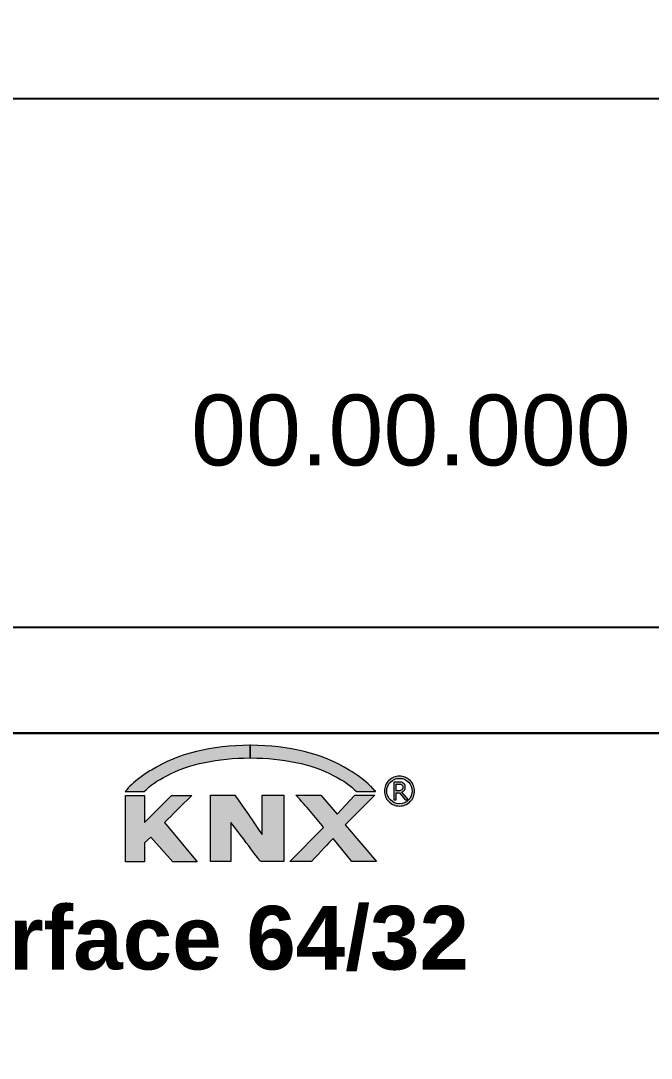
# Model space of a CAD drawing. Header units: millimetres. Extents: x -174 to 283928, y 1291 to 21053.
# Drawn here: x 9634.15 to 9656.43, y 20552.25 to 20588.92 of the extents above; entities that cross this region are included whole.
import ezdxf
from ezdxf.enums import TextEntityAlignment as Align

# ---------------------------------------------------------------- set-up
doc = ezdxf.new("R2010")
doc.units = ezdxf.units.MM
doc.styles.add('Arial Rounded', font='')
doc.styles.get("Standard").update_dxf_attribs({"font": 'arial.ttf'})
doc.styles.get('Arial Rounded').set_extended_font_data('Arial Rounded MT Bold')

# ---------------------------------------------------------------- blocks, each defined once
blk = doc.blocks.new('*U215')
at = {"ltscale": 2}
blk.add_lwpolyline([(0, 20), (0, -20), (840, -20), (840, 20), (0, 20)], dxfattribs=at)
blk = doc.blocks.new('ZDI-DLI_SERIGRAFIA')
h = blk.add_hatch(color=256)
h.dxf.hatch_style = 2
edge = h.paths.add_edge_path()
edge.add_spline(control_points=[(35.177, 21.69), (35.177, 21.69), (35.177, 22.137), (35.177, 22.137), (35.177, 22.137), (35.163, 22.137), (35.163, 22.137), (33.802, 22.137), (32.64, 21.845), (31.682, 21.264), (31.531, 21.176), (31.395, 21.082), (31.269, 20.984), (31.068, 20.834), (30.896, 20.673), (30.755, 20.504), (30.755, 20.504), (31.429, 20.504), (31.429, 20.504), (31.627, 20.707), (31.892, 20.894), (32.228, 21.063), (33.035, 21.482), (34.016, 21.69), (35.166, 21.69), (35.166, 21.69), (35.177, 21.69), (35.177, 21.69)], knot_values=[0, 0, 0, 0, 1, 1, 1, 2, 2, 2, 3, 3, 3, 4, 4, 4, 5, 5, 5, 6, 6, 6, 7, 7, 7, 8, 8, 8, 9, 9, 9, 9], degree=3, periodic=0)
h = blk.add_hatch(color=256)
h.dxf.hatch_style = 2
edge = h.paths.add_edge_path()
edge.add_spline(control_points=[(38.926, 20.504), (38.926, 20.504), (39.602, 20.504), (39.602, 20.504), (39.602, 20.504), (39.595, 20.511), (39.595, 20.511), (39.595, 20.511), (39.555, 20.554), (39.555, 20.554), (39.555, 20.554), (39.442, 20.676), (39.442, 20.676), (39.442, 20.676), (39.423, 20.695), (39.423, 20.695), (39.217, 20.898), (38.967, 21.087), (38.67, 21.264), (37.711, 21.845), (36.552, 22.137), (35.191, 22.137), (35.191, 22.137), (35.177, 22.137), (35.177, 22.137), (35.177, 22.137), (35.177, 21.69), (35.177, 21.69), (35.177, 21.69), (35.189, 21.69), (35.189, 21.69), (36.339, 21.69), (37.319, 21.482), (38.129, 21.063), (38.462, 20.894), (38.728, 20.707), (38.926, 20.504)], knot_values=[0, 0, 0, 0, 1, 1, 1, 2, 2, 2, 3, 3, 3, 4, 4, 4, 5, 5, 5, 6, 6, 6, 7, 7, 7, 8, 8, 8, 9, 9, 9, 10, 10, 10, 11, 11, 11, 12, 12, 12, 12], degree=3, periodic=0)
h = blk.add_hatch(color=256)
h.dxf.hatch_style = 2
edge = h.paths.add_edge_path()
edge.add_spline(control_points=[(40.446, 19.99), (40.301, 19.99), (40.179, 20.041), (40.073, 20.146), (39.969, 20.246), (39.916, 20.368), (39.916, 20.518), (39.916, 20.665), (39.969, 20.793), (40.073, 20.897), (40.18, 20.998), (40.305, 21.049), (40.446, 21.049), (40.592, 21.049), (40.716, 20.999), (40.823, 20.898), (40.925, 20.79), (40.975, 20.663), (40.975, 20.518), (40.975, 20.372), (40.925, 20.247), (40.824, 20.146), (40.718, 20.041), (40.595, 19.99), (40.446, 19.99), (40.446, 19.99), (40.446, 19.99), (40.446, 19.99)], knot_values=[0, 0, 0, 0, 1, 1, 1, 2, 2, 2, 3, 3, 3, 4, 4, 4, 5, 5, 5, 6, 6, 6, 7, 7, 7, 8, 8, 8, 9, 9, 9, 9], degree=3, periodic=0)
edge = h.paths.add_edge_path()
edge.add_spline(control_points=[(40.446, 20.968), (40.325, 20.968), (40.221, 20.926), (40.13, 20.839), (40.042, 20.751), (39.996, 20.644), (39.996, 20.518), (39.996, 20.392), (40.041, 20.289), (40.13, 20.204), (40.22, 20.114), (40.323, 20.07), (40.446, 20.07), (40.574, 20.07), (40.676, 20.113), (40.767, 20.204), (40.853, 20.289), (40.895, 20.393), (40.895, 20.518), (40.895, 20.642), (40.852, 20.75), (40.767, 20.84), (40.676, 20.926), (40.57, 20.968), (40.446, 20.968), (40.446, 20.968), (40.446, 20.968), (40.446, 20.968)], knot_values=[0, 0, 0, 0, 1, 1, 1, 2, 2, 2, 3, 3, 3, 4, 4, 4, 5, 5, 5, 6, 6, 6, 7, 7, 7, 8, 8, 8, 9, 9, 9, 9], degree=3, periodic=0)
h = blk.add_hatch(color=256)
h.dxf.hatch_style = 2
edge = h.paths.add_edge_path()
edge.add_spline(control_points=[(40.76, 20.212), (40.76, 20.212), (40.651, 20.212), (40.651, 20.212), (40.651, 20.212), (40.442, 20.461), (40.442, 20.461), (40.442, 20.461), (40.325, 20.461), (40.325, 20.461), (40.325, 20.461), (40.325, 20.212), (40.325, 20.212), (40.325, 20.212), (40.242, 20.212), (40.242, 20.212), (40.242, 20.212), (40.242, 20.837), (40.242, 20.837), (40.242, 20.837), (40.417, 20.837), (40.417, 20.837), (40.455, 20.837), (40.486, 20.835), (40.512, 20.83), (40.537, 20.825), (40.559, 20.816), (40.58, 20.804), (40.602, 20.789), (40.62, 20.771), (40.632, 20.75), (40.645, 20.728), (40.652, 20.7), (40.652, 20.667), (40.652, 20.622), (40.64, 20.584), (40.618, 20.554), (40.595, 20.524), (40.564, 20.501), (40.524, 20.485), (40.524, 20.485), (40.76, 20.212), (40.76, 20.212)], knot_values=[0, 0, 0, 0, 1, 1, 1, 2, 2, 2, 3, 3, 3, 4, 4, 4, 5, 5, 5, 6, 6, 6, 7, 7, 7, 8, 8, 8, 9, 9, 9, 10, 10, 10, 11, 11, 11, 12, 12, 12, 13, 13, 13, 14, 14, 14, 14], degree=3, periodic=0)
edge = h.paths.add_edge_path()
edge.add_spline(control_points=[(40.565, 20.661), (40.565, 20.679), (40.561, 20.696), (40.555, 20.709), (40.549, 20.723), (40.539, 20.734), (40.524, 20.744), (40.512, 20.752), (40.498, 20.758), (40.481, 20.761), (40.465, 20.764), (40.445, 20.766), (40.423, 20.766), (40.423, 20.766), (40.325, 20.766), (40.325, 20.766), (40.325, 20.766), (40.325, 20.53), (40.325, 20.53), (40.325, 20.53), (40.409, 20.53), (40.409, 20.53), (40.435, 20.53), (40.458, 20.532), (40.478, 20.537), (40.498, 20.541), (40.515, 20.55), (40.528, 20.563), (40.54, 20.574), (40.55, 20.588), (40.555, 20.603), (40.562, 20.618), (40.565, 20.637), (40.565, 20.661)], knot_values=[0, 0, 0, 0, 1, 1, 1, 2, 2, 2, 3, 3, 3, 4, 4, 4, 5, 5, 5, 6, 6, 6, 7, 7, 7, 8, 8, 8, 9, 9, 9, 10, 10, 10, 11, 11, 11, 11], degree=3, periodic=0)
h = blk.add_hatch(color=256)
h.dxf.hatch_style = 2
edge = h.paths.add_edge_path()
edge.add_spline(control_points=[(33.107, 20.365), (33.107, 20.365), (32.39, 20.365), (32.39, 20.365), (31.787, 19.753), (31.467, 19.435), (31.434, 19.408), (31.434, 19.408), (31.434, 20.365), (31.434, 20.365), (31.434, 20.365), (30.764, 20.365), (30.764, 20.365), (30.764, 20.365), (30.764, 18.02), (30.764, 18.02), (30.764, 18.02), (31.434, 18.02), (31.434, 18.02), (31.434, 18.02), (31.434, 18.689), (31.434, 18.689), (31.434, 18.689), (31.661, 18.892), (31.661, 18.892), (31.661, 18.892), (32.438, 18.02), (32.438, 18.02), (32.438, 18.02), (33.298, 18.02), (33.298, 18.02), (33.298, 18.02), (32.151, 19.408), (32.151, 19.408), (32.426, 19.689), (32.736, 19.999), (33.086, 20.343), (33.086, 20.343), (33.107, 20.365), (33.107, 20.365)], knot_values=[0, 0, 0, 0, 1, 1, 1, 2, 2, 2, 3, 3, 3, 4, 4, 4, 5, 5, 5, 6, 6, 6, 7, 7, 7, 8, 8, 8, 9, 9, 9, 10, 10, 10, 11, 11, 11, 12, 12, 12, 13, 13, 13, 13], degree=3, periodic=0)
h = blk.add_hatch(color=256)
h.dxf.hatch_style = 2
edge = h.paths.add_edge_path()
edge.add_spline(control_points=[(34.491, 19.414), (35.177, 18.505), (35.528, 18.041), (35.543, 18.027), (35.543, 18.027), (36.356, 18.027), (36.356, 18.027), (36.356, 18.027), (36.356, 20.37), (36.356, 20.37), (36.356, 20.37), (35.593, 20.37), (35.593, 20.37), (35.593, 20.37), (35.59, 18.983), (35.59, 18.983), (35.189, 19.578), (34.869, 20.04), (34.634, 20.37), (34.634, 20.37), (33.774, 20.37), (33.774, 20.37), (33.774, 20.37), (33.774, 18.027), (33.774, 18.027), (33.774, 18.027), (34.491, 18.027), (34.491, 18.027), (34.491, 18.027), (34.491, 19.414), (34.491, 19.414)], knot_values=[0, 0, 0, 0, 1, 1, 1, 2, 2, 2, 3, 3, 3, 4, 4, 4, 5, 5, 5, 6, 6, 6, 7, 7, 7, 8, 8, 8, 9, 9, 9, 10, 10, 10, 10], degree=3, periodic=0)
h = blk.add_hatch(color=256)
h.dxf.hatch_style = 2
edge = h.paths.add_edge_path()
edge.add_spline(control_points=[(39.581, 20.375), (39.581, 20.375), (38.864, 20.372), (38.864, 20.372), (38.864, 20.372), (38.242, 19.705), (38.242, 19.705), (38.242, 19.705), (37.669, 20.375), (37.669, 20.375), (37.669, 20.375), (36.786, 20.375), (36.786, 20.375), (37.15, 19.985), (37.478, 19.602), (37.764, 19.227), (37.764, 19.227), (36.569, 18.032), (36.569, 18.032), (36.569, 18.032), (37.334, 18.032), (37.334, 18.032), (37.673, 18.386), (37.929, 18.656), (38.098, 18.844), (38.098, 18.844), (38.768, 18.032), (38.768, 18.032), (38.768, 18.032), (39.629, 18.032), (39.629, 18.032), (39.629, 18.032), (38.529, 19.323), (38.529, 19.323), (38.529, 19.323), (39.581, 20.375), (39.581, 20.375)], knot_values=[0, 0, 0, 0, 1, 1, 1, 2, 2, 2, 3, 3, 3, 4, 4, 4, 5, 5, 5, 6, 6, 6, 7, 7, 7, 8, 8, 8, 9, 9, 9, 10, 10, 10, 11, 11, 11, 12, 12, 12, 12], degree=3, periodic=0)
at = {"lineweight": 0}
for points in [[(35.163, 22.137), (33.802, 22.137), (32.64, 21.845), (31.682, 21.264)], [(35.177, 22.137), (35.177, 22.137), (35.163, 22.137), (35.163, 22.137)], [(35.191, 22.137), (35.191, 22.137), (35.177, 22.137), (35.177, 22.137)], [(35.177, 22.137), (35.177, 22.137), (35.177, 21.69), (35.177, 21.69)], [(35.177, 21.69), (35.177, 21.69), (35.177, 22.137), (35.177, 22.137)], [(38.67, 21.264), (37.711, 21.845), (36.552, 22.137), (35.191, 22.137)], [(32.228, 21.063), (33.035, 21.482), (34.016, 21.69), (35.166, 21.69)], [(35.166, 21.69), (35.166, 21.69), (35.177, 21.69), (35.177, 21.69)], [(35.177, 21.69), (35.177, 21.69), (35.189, 21.69), (35.189, 21.69)], [(35.189, 21.69), (36.339, 21.69), (37.319, 21.482), (38.129, 21.063)], [(31.269, 20.984), (31.068, 20.834), (30.896, 20.673), (30.755, 20.504)], [(31.682, 21.264), (31.531, 21.176), (31.395, 21.082), (31.269, 20.984)], [(31.429, 20.504), (31.627, 20.707), (31.892, 20.894), (32.228, 21.063)], [(38.129, 21.063), (38.462, 20.894), (38.728, 20.707), (38.926, 20.504)], [(39.423, 20.695), (39.217, 20.898), (38.967, 21.087), (38.67, 21.264)], [(39.442, 20.676), (39.442, 20.676), (39.423, 20.695), (39.423, 20.695)], [(39.555, 20.554), (39.555, 20.554), (39.442, 20.676), (39.442, 20.676)], [(39.595, 20.511), (39.595, 20.511), (39.555, 20.554), (39.555, 20.554)], [(30.755, 20.504), (30.755, 20.504), (31.429, 20.504), (31.429, 20.504)], [(38.926, 20.504), (38.926, 20.504), (39.602, 20.504), (39.602, 20.504)], [(39.602, 20.504), (39.602, 20.504), (39.595, 20.511), (39.595, 20.511)]]:
    blk.add_open_spline(points, degree=3, dxfattribs=at)
for points, knots in [([(40.446, 19.99), (40.301, 19.99), (40.179, 20.041), (40.073, 20.146), (39.969, 20.246), (39.916, 20.368), (39.916, 20.518), (39.916, 20.665), (39.969, 20.793), (40.073, 20.897), (40.18, 20.998), (40.305, 21.049), (40.446, 21.049), (40.592, 21.049), (40.716, 20.999), (40.823, 20.898), (40.925, 20.79), (40.975, 20.663), (40.975, 20.518), (40.975, 20.372), (40.925, 20.247), (40.824, 20.146), (40.718, 20.041), (40.595, 19.99), (40.446, 19.99), (40.446, 19.99), (40.446, 19.99), (40.446, 19.99)], [0, 0, 0, 0, 1, 1, 1, 2, 2, 2, 3, 3, 3, 4, 4, 4, 5, 5, 5, 6, 6, 6, 7, 7, 7, 8, 8, 8, 9, 9, 9, 9]), ([(40.446, 20.968), (40.325, 20.968), (40.221, 20.926), (40.13, 20.839), (40.042, 20.751), (39.996, 20.644), (39.996, 20.518), (39.996, 20.392), (40.041, 20.289), (40.13, 20.204), (40.22, 20.114), (40.323, 20.07), (40.446, 20.07), (40.574, 20.07), (40.676, 20.113), (40.767, 20.204), (40.853, 20.289), (40.895, 20.393), (40.895, 20.518), (40.895, 20.642), (40.852, 20.75), (40.767, 20.84), (40.676, 20.926), (40.57, 20.968), (40.446, 20.968), (40.446, 20.968), (40.446, 20.968), (40.446, 20.968)], [0, 0, 0, 0, 1, 1, 1, 2, 2, 2, 3, 3, 3, 4, 4, 4, 5, 5, 5, 6, 6, 6, 7, 7, 7, 8, 8, 8, 9, 9, 9, 9]), ([(40.76, 20.212), (40.76, 20.212), (40.651, 20.212), (40.651, 20.212), (40.651, 20.212), (40.442, 20.461), (40.442, 20.461), (40.442, 20.461), (40.325, 20.461), (40.325, 20.461), (40.325, 20.461), (40.325, 20.212), (40.325, 20.212), (40.325, 20.212), (40.242, 20.212), (40.242, 20.212), (40.242, 20.212), (40.242, 20.837), (40.242, 20.837), (40.242, 20.837), (40.417, 20.837), (40.417, 20.837), (40.455, 20.837), (40.486, 20.835), (40.512, 20.83), (40.537, 20.825), (40.559, 20.816), (40.58, 20.804), (40.602, 20.789), (40.62, 20.771), (40.632, 20.75), (40.645, 20.728), (40.652, 20.7), (40.652, 20.667), (40.652, 20.622), (40.64, 20.584), (40.618, 20.554), (40.595, 20.524), (40.564, 20.501), (40.524, 20.485), (40.524, 20.485), (40.76, 20.212), (40.76, 20.212)], [0, 0, 0, 0, 1, 1, 1, 2, 2, 2, 3, 3, 3, 4, 4, 4, 5, 5, 5, 6, 6, 6, 7, 7, 7, 8, 8, 8, 9, 9, 9, 10, 10, 10, 11, 11, 11, 12, 12, 12, 13, 13, 13, 14, 14, 14, 14]), ([(40.565, 20.661), (40.565, 20.679), (40.561, 20.696), (40.555, 20.709), (40.549, 20.723), (40.539, 20.734), (40.524, 20.744), (40.512, 20.752), (40.498, 20.758), (40.481, 20.761), (40.465, 20.764), (40.445, 20.766), (40.423, 20.766), (40.423, 20.766), (40.325, 20.766), (40.325, 20.766), (40.325, 20.766), (40.325, 20.53), (40.325, 20.53), (40.325, 20.53), (40.409, 20.53), (40.409, 20.53), (40.435, 20.53), (40.458, 20.532), (40.478, 20.537), (40.498, 20.541), (40.515, 20.55), (40.528, 20.563), (40.54, 20.574), (40.55, 20.588), (40.555, 20.603), (40.562, 20.618), (40.565, 20.637), (40.565, 20.661)], [0, 0, 0, 0, 1, 1, 1, 2, 2, 2, 3, 3, 3, 4, 4, 4, 5, 5, 5, 6, 6, 6, 7, 7, 7, 8, 8, 8, 9, 9, 9, 10, 10, 10, 11, 11, 11, 11]), ([(33.107, 20.365), (33.107, 20.365), (32.39, 20.365), (32.39, 20.365), (31.787, 19.753), (31.467, 19.435), (31.434, 19.408), (31.434, 19.408), (31.434, 20.365), (31.434, 20.365), (31.434, 20.365), (30.764, 20.365), (30.764, 20.365), (30.764, 20.365), (30.764, 18.02), (30.764, 18.02), (30.764, 18.02), (31.434, 18.02), (31.434, 18.02), (31.434, 18.02), (31.434, 18.689), (31.434, 18.689), (31.434, 18.689), (31.661, 18.892), (31.661, 18.892), (31.661, 18.892), (32.438, 18.02), (32.438, 18.02), (32.438, 18.02), (33.298, 18.02), (33.298, 18.02), (33.298, 18.02), (32.151, 19.408), (32.151, 19.408), (32.426, 19.689), (32.736, 19.999), (33.086, 20.343), (33.086, 20.343), (33.107, 20.365), (33.107, 20.365)], [0, 0, 0, 0, 1, 1, 1, 2, 2, 2, 3, 3, 3, 4, 4, 4, 5, 5, 5, 6, 6, 6, 7, 7, 7, 8, 8, 8, 9, 9, 9, 10, 10, 10, 11, 11, 11, 12, 12, 12, 13, 13, 13, 13]), ([(34.491, 19.414), (35.177, 18.505), (35.528, 18.041), (35.543, 18.027), (35.543, 18.027), (36.356, 18.027), (36.356, 18.027), (36.356, 18.027), (36.356, 20.37), (36.356, 20.37), (36.356, 20.37), (35.593, 20.37), (35.593, 20.37), (35.593, 20.37), (35.59, 18.983), (35.59, 18.983), (35.189, 19.578), (34.869, 20.04), (34.634, 20.37), (34.634, 20.37), (33.774, 20.37), (33.774, 20.37), (33.774, 20.37), (33.774, 18.027), (33.774, 18.027), (33.774, 18.027), (34.491, 18.027), (34.491, 18.027), (34.491, 18.027), (34.491, 19.414), (34.491, 19.414)], [0, 0, 0, 0, 1, 1, 1, 2, 2, 2, 3, 3, 3, 4, 4, 4, 5, 5, 5, 6, 6, 6, 7, 7, 7, 8, 8, 8, 9, 9, 9, 10, 10, 10, 10]), ([(39.581, 20.375), (39.581, 20.375), (38.864, 20.372), (38.864, 20.372), (38.864, 20.372), (38.242, 19.705), (38.242, 19.705), (38.242, 19.705), (37.669, 20.375), (37.669, 20.375), (37.669, 20.375), (36.786, 20.375), (36.786, 20.375), (37.15, 19.985), (37.478, 19.602), (37.764, 19.227), (37.764, 19.227), (36.569, 18.032), (36.569, 18.032), (36.569, 18.032), (37.334, 18.032), (37.334, 18.032), (37.673, 18.386), (37.929, 18.656), (38.098, 18.844), (38.098, 18.844), (38.768, 18.032), (38.768, 18.032), (38.768, 18.032), (39.629, 18.032), (39.629, 18.032), (39.629, 18.032), (38.529, 19.323), (38.529, 19.323), (38.529, 19.323), (39.581, 20.375), (39.581, 20.375)], [0, 0, 0, 0, 1, 1, 1, 2, 2, 2, 3, 3, 3, 4, 4, 4, 5, 5, 5, 6, 6, 6, 7, 7, 7, 8, 8, 8, 9, 9, 9, 10, 10, 10, 11, 11, 11, 12, 12, 12, 12])]:
    blk.add_open_spline(points, degree=3, knots=knots, dxfattribs=at)
at = {"style": 'Arial Rounded'}
blk.add_text('DALIBOX Interface 64/32', height=2.25, dxfattribs=at).set_placement((6.046, 14.213))
blk = doc.blocks.new('ZDI-DLI_ENVOLVENTE')
blk.add_line((0, 45), (80, 45))
at = {"lineweight": 25}
for p, q in [((4.01, 26.314), (76.986, 26.314)), ((4.061, 26.314), (76.935, 26.314))]:
    blk.add_line(p, q, dxfattribs=at)
for points in [[(80, 22.57), (80, 22.57), (0, 22.57), (0, 22.57)], [(0, 22.57), (0, 22.57), (80, 22.57), (80, 22.57)]]:
    blk.add_open_spline(points, degree=3, dxfattribs=at)
blk = doc.blocks.new('ZDI-DLI_ATT_DEF')
blk.add_wipeout([(0, 45), (80, 45), (80, -45), (0, -45)])
for name in ['ZDI-DLI_ENVOLVENTE', 'ZDI-DLI_SERIGRAFIA']:
    blk.add_blockref(name, (0, 0))
at = {"color": 3, "flags": 2}
blk.add_attdef('REFERENCE', text='', height=2.5, dxfattribs=at).set_placement((40.498, 35.586), align=Align.CENTER)
at = {"color": 3}
blk.add_attdef('PHYSICAL_ADD.', text='', height=2.5, dxfattribs=at).set_placement((40.85, 32.03), align=Align.CENTER)

msp = doc.modelspace()

# ---------------------------------------------------------------- linework, layer by layer
at = {"layer": 'Defpoints', "color": 6}
msp.add_lwpolyline([(10161.853, 20584.172), (9321.853, 20584.172), (9321.853, 20614.172), (10161.853, 20614.172)], close=True, dxfattribs=at)

# ---------------------------------------------------------------- block references
at = {"color": 1}
msp.add_blockref('*U215', (9321.853, 20541.172), dxfattribs=at)

# ---------------------------------------------------------------- next in the draw order: block references
ref = msp.add_blockref('ZDI-DLI_ATT_DEF', (9607.087, 20541.172))
ref.add_attrib('PHYSICAL_ADD.', '00.00.000', dxfattribs={"color": 3, "height": 2.5}).set_placement((9647.937, 20573.202), align=Align.CENTER)

doc.saveas('drawing.dxf')
